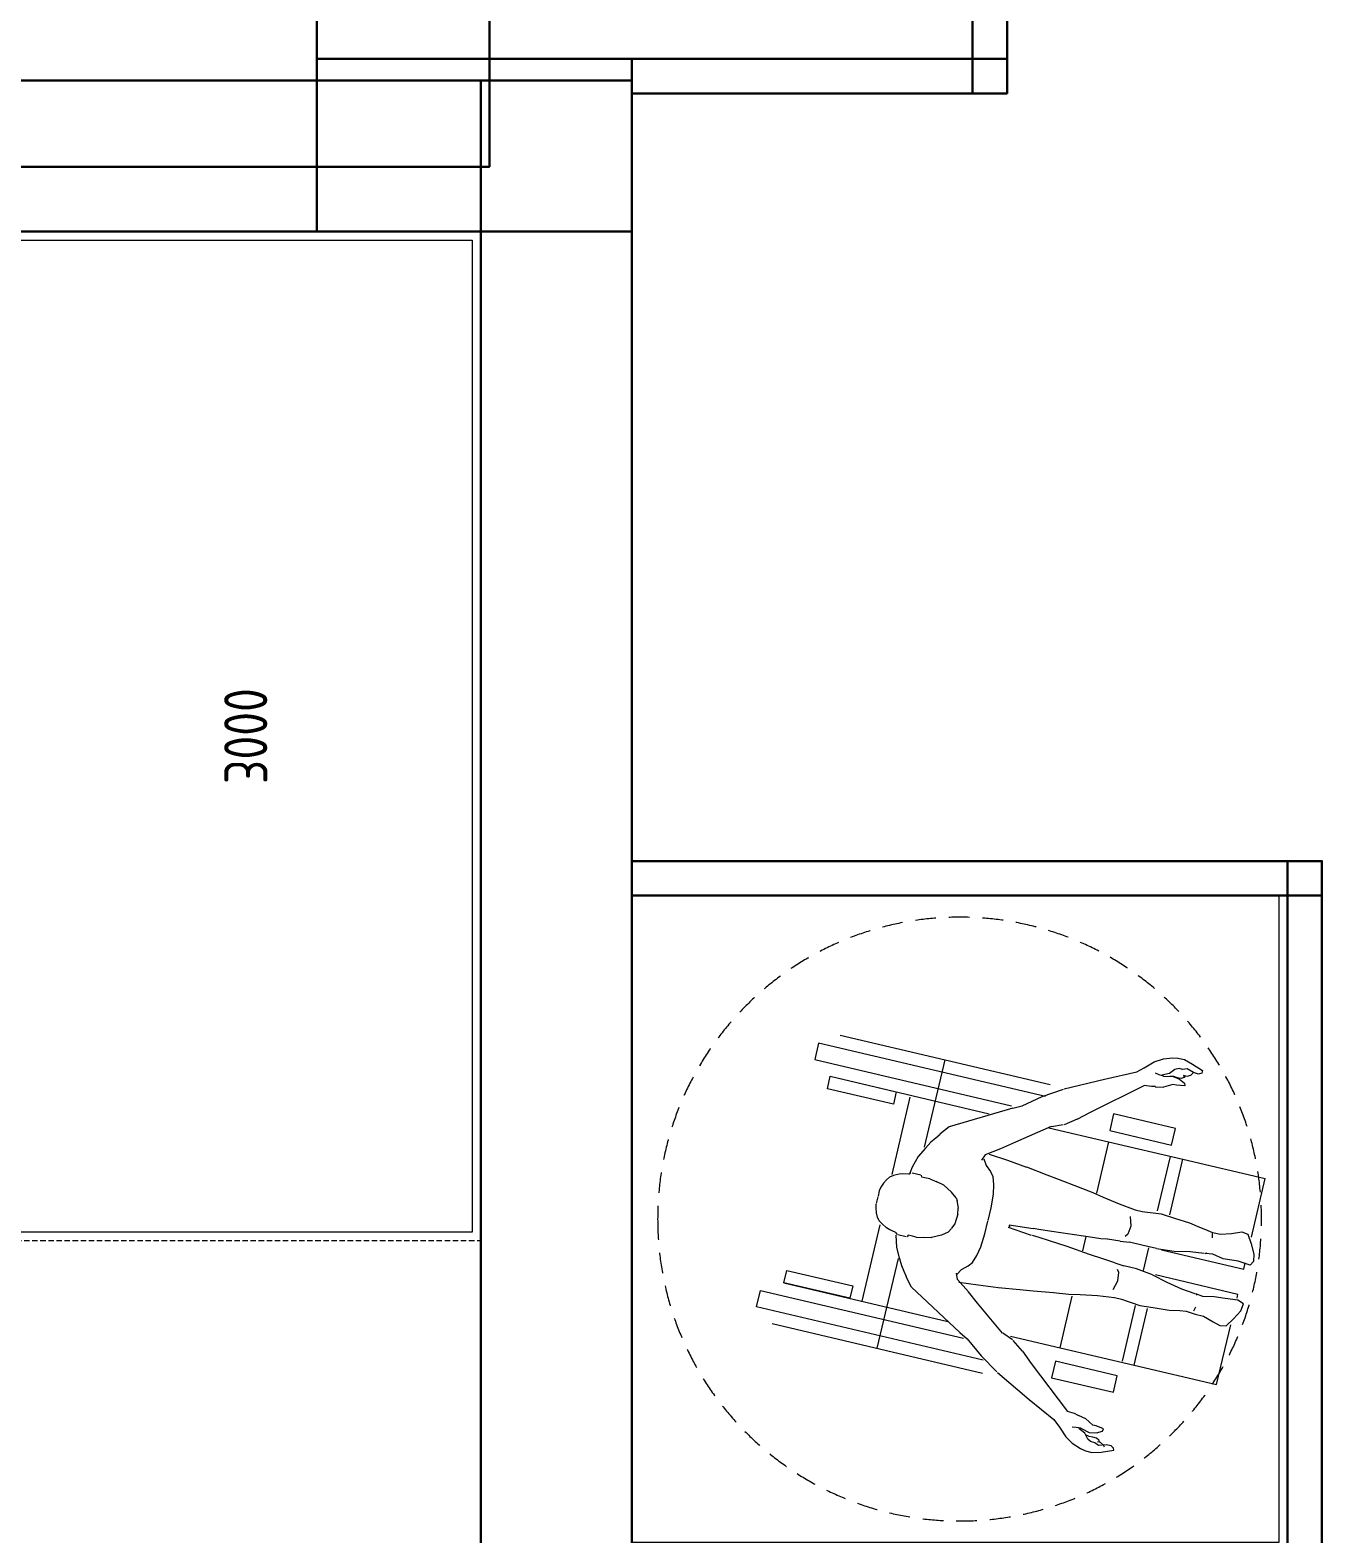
# Model space of a CAD drawing. Header units: millimetres. Extents: x 0 to 145404, y 0 to 194550.
# Drawn here: x 127211 to 130205, y 76076 to 79563 of the extents above; entities that cross this region are included whole.
import ezdxf

# ---------------------------------------------------------------- set-up
doc = ezdxf.new("R2010")
doc.units = ezdxf.units.MM
doc.linetypes.add('HIDDEN2', pattern=[0.1875, 0.125, -0.0625])
doc.linetypes.add('Штрих 2_4 х 1_5 мм', pattern=[3.9, 2.4, -1.5])
for name, color, linetype, lineweight in [('АР - Лестница', 152, 'Continuous', 9), ('АР - Монолит', 56, 'Continuous', 30), ('АР - Наружная стена', 144, 'Continuous', 30), ('АР - Перегородки 80', 32, 'Continuous', 30), ('АР - утеплитель', 40, 'Continuous', 30)]:
    doc.layers.add(name, color=color, linetype=linetype, lineweight=lineweight)
doc.layers.add('АР - оборудование', color=7, linetype='Continuous', lineweight=9, true_color=0x787878)
doc.styles.add('ГОСТ 2.304', font='CS_Gost2304.shx')

# ---------------------------------------------------------------- blocks, each defined once
blk = doc.blocks.new('МГН')
at = {"color": 0, "linetype": 'ByBlock', "lineweight": -2}
for p, q in [((360.9, 46.3), (496.7, 78.2)), ((541.7, -112.8), (496.7, 78.2)), ((304.3, 50.9), (295.9, 43.8)), ((295.9, 43.8), (305, 15.7)), ((321.6, 52.4), (304.3, 50.9)), ((345.9, 45.5), (321.6, 52.4)), ((367.8, 38.1), (345.9, 45.5)), ((373.6, 24.3), (367.8, 38.1)), ((155.3, -12), (171.6, 4.5)), ((171.6, 4.5), (190.2, 21.5)), ((190.2, 21.5), (206.4, 27.8)), ((206.4, 27.8), (214.6, 14.6)), ((214.6, 14.6), (218.9, -14.6)), ((219.9, 13.1), (229.2, 15.3)), ((274.2, -175.8), (229.2, 15.3)), ((286.5, 28.8), (301.2, 32.2)), ((331.5, -162.3), (286.5, 28.8)), ((305, 15.7), (310.8, -19.4)), ((367.6, -25), (369.2, 0.6)), ((369.2, 0.6), (373.6, 24.3)), ((19, -34.2), (157.8, -1.5)), ((64, -225.3), (19, -34.2)), ((156.2, -26.9), (155.3, -12)), ((165, -42.5), (156.2, -26.9)), ((218.9, -14.6), (222.5, -40.2)), ((310.8, -19.4), (321.5, -43.4)), ((372.1, -44.1), (367.6, -25)), ((177.7, -64.7), (165, -42.5)), ((182.2, -83.8), (177.7, -64.7)), ((222.5, -40.2), (223.6, -66.4)), ((223.6, -66.4), (229.9, -82.6)), ((321.5, -43.4), (323.1, -60.7)), ((323.1, -60.7), (324.5, -55.9)), ((327.4, -95.2), (323.6, -63)), ((369.7, -44.7), (359.6, -44.6)), ((378.4, -60.3), (372.1, -44.1)), ((384.2, -74.1), (378.4, -60.3)), ((741.4, -68.3), (739, -76.1)), ((747.2, -66.8), (741.4, -68.3)), ((762.5, -89.8), (747.2, -66.8)), ((189.7, -104.7), (182.2, -83.8)), ((190.5, -86.9), (199.5, -82.2)), ((229.9, -82.6), (226.5, -79)), ((241.4, -115.5), (230.5, -85)), ((328.7, -132.8), (327.4, -95.2)), ((394.6, -96.8), (384.2, -74.1)), ((405.4, -132.1), (394.6, -96.8)), ((736.1, -94.9), (733.7, -103.3)), ((733.7, -103.3), (735.6, -110.9)), ((742.7, -87.5), (736.1, -94.9)), ((739, -76.1), (742.7, -87.5)), ((742.7, -87.5), (751.3, -102.4)), ((751.3, -102.4), (750.1, -113.1)), ((773, -108.8), (762.5, -89.8)), ((190.7, -119.6), (189.7, -104.7)), ((191.5, -144.6), (190.7, -119.6)), ((257, -149.6), (241.4, -115.5)), ((334.6, -173.9), (328.7, -132.8)), ((415.1, -162.6), (405.4, -132.1)), ((413, -143.1), (541.7, -112.8)), ((582.2, -284.8), (541.7, -112.8)), ((574.7, -138.7), (612.9, -129.7)), ((608.4, -282), (574.7, -138.7)), ((612.9, -129.7), (646.6, -273)), ((715.1, -135.7), (709, -157.1)), ((711.7, -109.1), (713.2, -127.3)), ((718, -108.9), (711.9, -108.2)), ((713.2, -127.3), (715.1, -135.7)), ((727.6, -120), (718, -108.9)), ((733.8, -135.1), (727.6, -120)), ((730.9, -109.6), (729, -116.1)), ((729, -116.1), (730.6, -124.7)), ((730.6, -124.7), (733.2, -133.5)), ((732.6, -107), (730.9, -109.6)), ((735.6, -110.9), (732.6, -107)), ((733.2, -133.5), (733.6, -142.7)), ((734.2, -157.2), (733.8, -135.1)), ((749.9, -131.3), (740.3, -143.8)), ((751.8, -120.9), (749.9, -131.3)), ((750.1, -113.1), (751.8, -120.9)), ((776.1, -123.8), (773, -108.8)), ((774.6, -157.3), (776.6, -136.9)), ((776.6, -136.9), (776.3, -123.7)), ((197.6, -181), (191.5, -144.6)), ((273.7, -183.2), (257, -149.6)), ((334.6, -173.9), (342.4, -207.4)), ((420.4, -206.7), (415.1, -162.6)), ((422.2, -171.2), (548.4, -141.5)), ((709.5, -176.4), (709, -157.1)), ((734.2, -157.2), (737.4, -167.2)), ((740.6, -143.7), (736.5, -160.9)), ((737.4, -167.2), (740.9, -176.3)), ((767.5, -178.8), (774.6, -157.3)), ((64, -225.3), (195.7, -194.3)), ((202.5, -212.6), (197.6, -181)), ((273.7, -183.2), (287.5, -220.3)), ((283.6, -203.8), (336.2, -191.5)), ((342.4, -207.4), (349.2, -236.1)), ((424.4, -223.4), (420.4, -206.7)), ((651.1, -326.9), (713, -202.2)), ((710.1, -175.6), (710.4, -185.4)), ((710.4, -185.4), (713, -202.2)), ((744.6, -219.6), (753.8, -202.1)), ((754, -202.2), (767.5, -178.8)), ((104.4, -397.3), (64, -225.3)), ((202.4, -223), (73.4, -253.3)), ((217.4, -254.5), (202.5, -212.6)), ((287.5, -220.3), (294.2, -249)), ((351.9, -258.1), (349.2, -236.1)), ((368.2, -240), (362.9, -246)), ((386.8, -233.4), (368.2, -240)), ((409.3, -234.5), (386.8, -233.4)), ((438.1, -260.5), (424.4, -223.4)), ((727.6, -294.2), (744.6, -219.6)), ((-137.5, -301.7), (-132.6, -272.7)), ((-132.6, -272.7), (-128.2, -273)), ((-128.2, -273), (-122.5, -278.9)), ((-122.5, -278.9), (-120.8, -290.7)), ((1.4, -273.6), (39.6, -264.6)), ((35.1, -416.9), (1.4, -273.6)), ((39.6, -264.6), (73.4, -407.9)), ((221.3, -271.2), (217.4, -254.5)), ((225.5, -310.6), (221.3, -271.2)), ((239.7, -274.4), (259.4, -263.4)), ((259.4, -263.4), (279, -260.9)), ((279, -260.9), (286.4, -264)), ((301.7, -269.9), (294.2, -249)), ((301.7, -269.9), (310.8, -298)), ((351.9, -258.1), (356.2, -287.4)), ((453.6, -297.5), (438.1, -260.5)), ((646.6, -273), (608.4, -282)), ((-138.4, -323.4), (-137.5, -301.7)), ((-125.7, -294.4), (-121, -296.6)), ((-120.8, -290.7), (-121.8, -307.9)), ((-121.8, -307.9), (-116, -316.9)), ((-121, -296.6), (-115.1, -303.1)), ((-115.1, -303.1), (-113.4, -310.7)), ((-113.4, -310.7), (-112.5, -306)), ((-112.5, -306), (-109.8, -307.5)), ((-109.8, -307.5), (-105.2, -312.5)), ((-105.2, -312.5), (-102.9, -320.9)), ((-92.8, -313.1), (-89.1, -298.9)), ((-91.6, -329.4), (-92.8, -313.1)), ((-89.1, -298.9), (-83.4, -296.3)), ((-83.4, -296.3), (-76.6, -313.2)), ((-76.6, -313.2), (-74.6, -321.6)), ((228.1, -350.6), (225.5, -310.6)), ((310.8, -298), (320.7, -329)), ((356.3, -288.1), (357.2, -302.7)), ((357.2, -302.7), (362.1, -332.1)), ((464.3, -321.1), (453.6, -297.5)), ((582.2, -284.8), (463.1, -312.9)), ((614.7, -423.1), (582.2, -284.8)), ((704.8, -387.6), (727.6, -294.2)), ((-134.5, -338.2), (-138.4, -323.4)), ((-129.1, -350.1), (-134.5, -338.2)), ((-116, -316.9), (-113.1, -326.3)), ((-113.1, -326.3), (-107.7, -333.2)), ((-107.7, -333.2), (-93.5, -340.1)), ((-102.9, -320.9), (-101.2, -329.9)), ((-101.2, -329.9), (-97.5, -338.3)), ((-93.8, -340.1), (-82.5, -353.7)), ((-82.1, -349.3), (-91.6, -329.4)), ((-74.6, -321.6), (-59.6, -338)), ((-51.4, -355.6), (-59.6, -338)), ((320.7, -329), (339.1, -381.1)), ((329.3, -344.4), (362.7, -336.5)), ((362.1, -332.1), (368, -374.3)), ((477.5, -355.1), (464.3, -321.1)), ((634.4, -357.4), (651.1, -326.9)), ((-116.7, -369.1), (-129.1, -350.1)), ((-102.3, -383.5), (-116.7, -369.1)), ((-82.1, -349.3), (-80.5, -359.7)), ((-80.5, -359.7), (-79.6, -369.4)), ((-52.3, -355), (-48.2, -363.9)), ((-48.2, -363.9), (-43.1, -380.2)), ((68, -464.2), (-43.1, -380.2)), ((104.4, -397.3), (224.2, -369.1)), ((229, -376.5), (228.1, -350.6)), ((232.4, -412.8), (229, -376.5)), ((339.1, -381.1), (352.6, -421.5)), ((368, -374.3), (373.9, -416.5)), ((494.7, -398.9), (477.5, -355.1)), ((634.4, -357.4), (621.8, -387.9)), ((-79.7, -398.5), (-101.6, -384.2)), ((-62, -411.8), (-79.6, -398.3)), ((-15.1, -469), (-62, -411.8)), ((73.4, -407.9), (35.1, -416.9)), ((131.4, -511.9), (104.4, -397.3)), ((236.5, -459.7), (232.4, -412.8)), ((373.9, -416.5), (377.8, -441.7)), ((505.4, -428.2), (494.7, -398.9)), ((617.6, -417.7), (581.4, -500.4)), ((621.4, -389.8), (617.2, -416.8)), ((687.2, -438.6), (704.2, -389.5)), ((352.6, -421.5), (360.4, -445.8)), ((360.4, -445.8), (365, -461.2)), ((377.8, -441.7), (380.9, -459.5)), ((523.9, -474.8), (505.4, -428.2)), ((665.9, -485.3), (687.2, -438.6)), ((687.2, -431.3), (811, -957)), ((829.5, -907.3), (714.8, -420)), ((47, -542.5), (-15.1, -469)), ((96.5, -484), (68, -464.2)), ((96.5, -484), (121.4, -505.7)), ((240, -490.7), (236.5, -459.7)), ((365.2, -463.2), (383.1, -516.7)), ((380, -459.7), (389.1, -515.3)), ((539.4, -519.2), (523, -475.1)), ((660.3, -507), (665.9, -485.3)), ((122.6, -507.2), (138.4, -529.5)), ((244.3, -540.6), (240, -490.7)), ((383.1, -516.7), (386.5, -513.8)), ((389.1, -515.3), (384.8, -514.2)), ((553.5, -561.6), (539.4, -519.2)), ((581.4, -500.4), (565.9, -535.2)), ((660.3, -507), (616.8, -654.3)), ((772.8, -966), (665.3, -509.6)), ((85.5, -580.2), (48.4, -543.8)), ((138.5, -530.5), (207.8, -588.4)), ((250.3, -587.2), (244.3, -540.6)), ((428.8, -557.7), (399.5, -564.6)), ((460.5, -552.4), (428.8, -557.7)), ((482.2, -551.5), (460.5, -552.4)), ((501.6, -553.4), (482.2, -551.5)), ((512.9, -558.6), (501.6, -553.4)), ((565.9, -535.2), (551.6, -570.6)), ((160.7, -1064.7), (46, -577.4)), ((75.7, -575.2), (199.5, -1101)), ((125.4, -612.5), (85.5, -580.2)), ((207.8, -588.4), (234, -609.7)), ((256.7, -631.5), (250.3, -587.2)), ((302, -600.4), (318.5, -590.1)), ((318.5, -590.1), (338.4, -581.1)), ((338.4, -581.1), (369.1, -571.7)), ((369.1, -571.7), (398.4, -564.8)), ((527.2, -568.8), (512.9, -558.6)), ((542.4, -573.8), (527.2, -568.8)), ((551.6, -570.6), (539.6, -579.4)), ((734, -929.8), (647.3, -561.7)), ((140.1, -629.5), (125.4, -612.5)), ((237.7, -1092), (126.9, -621.2)), ((234, -609.7), (262.6, -635)), ((274.6, -636.8), (285.9, -625.6)), ((285.9, -625.6), (294.3, -610.1)), ((294.3, -610.1), (302, -600.4)), ((140.1, -629.5), (244.7, -741.9)), ((255.1, -1037.4), (165.7, -657.4)), ((262.6, -635), (277.3, -637.5)), ((372.9, -656.3), (365.9, -672)), ((372.9, -656.3), (381.1, -648.6)), ((392.1, -641.3), (381.5, -649.1)), ((414.2, -634.4), (392.1, -641.3)), ((414.2, -634.4), (428.2, -633.6)), ((428, -632.8), (445.9, -635.7)), ((452, -637.7), (445.9, -635.7)), ((452, -637.7), (465.2, -648.6)), ((465.2, -648.6), (481.8, -666.9)), ((616.8, -654.3), (600.1, -676.2)), ((359.7, -694.5), (360.2, -713.7)), ((365.9, -672), (360, -695.5)), ((481.9, -666.8), (490, -684.1)), ((495.9, -699.3), (489.5, -683)), ((581.3, -696.5), (567.3, -709.3)), ((569.5, -711.4), (772.5, -663.6)), ((590.6, -685.5), (581.3, -696.5)), ((599.3, -675.5), (590.6, -685.5)), ((361, -731), (359.9, -711.5)), ((361, -731), (363.8, -742.7)), ((495.9, -699.3), (498.7, -710.9)), ((498.7, -710.9), (500.2, -717.6)), ((500.2, -717.6), (504.6, -718.3)), ((505, -719.9), (509.7, -739.9)), ((548.2, -725.8), (523.7, -740.3)), ((567.3, -709.3), (548.2, -725.8)), ((244.7, -741.9), (269.4, -754)), ((269.1, -753.2), (281.2, -758.3)), ((281.2, -758.3), (294.6, -763.9)), ((294.6, -763.9), (312.8, -769.2)), ((365.3, -749.3), (361.7, -751.9)), ((362.1, -753.6), (366.8, -773.5)), ((363.8, -742.7), (365.3, -749.3)), ((506.5, -786.7), (685.7, -744.5)), ((507.3, -747.5), (510.5, -743.2)), ((507.3, -747.5), (507.9, -761.4)), ((507.9, -761.4), (507.3, -770.3)), ((523.7, -740.3), (509.4, -745.4)), ((103.4, -821.1), (311.5, -772.1)), ((312.8, -769.2), (337.2, -775.4)), ((337.2, -775.4), (365.6, -777.5)), ((372.4, -779.2), (367.2, -775.2)), ((372.4, -779.2), (378, -791.9)), ((378, -791.9), (382.5, -799.6)), ((382.5, -799.6), (391.6, -809.8)), ((494.1, -799.7), (486.4, -806.8)), ((500.5, -792.9), (494.1, -799.7)), ((503.7, -783.4), (500.5, -792.9)), ((507.3, -770.3), (503.7, -783.4)), ((698, -776.9), (669.3, -783.6)), ((669.3, -783.6), (705.3, -936.5)), ((734, -929.8), (698, -776.9)), ((212.4, -855.9), (389.5, -814.2)), ((391.6, -809.8), (398.7, -816.9)), ((398.7, -816.9), (407.4, -820.1)), ((407.4, -820.1), (417.5, -823)), ((417.5, -823), (428.4, -823.9)), ((428.4, -823.9), (437.7, -823.5)), ((454.5, -819.5), (438.8, -823.2)), ((468.5, -816.2), (456.1, -819.2)), ((477, -812.5), (468.5, -816.2)), ((486.4, -806.8), (477, -812.5)), ((247.8, -877.8), (219.2, -884.6)), ((219.2, -884.6), (255.1, -1037.4)), ((283.8, -1030.7), (247.8, -877.8)), ((705.3, -936.5), (734, -929.8)), ((811, -957), (772.8, -966)), ((255.1, -1037.4), (283.8, -1030.7)), ((199.5, -1101), (237.7, -1092))]:
    blk.add_line(p, q, dxfattribs=at)
at = {"color": 0, "linetype": 'Штрих 2_4 х 1_5 мм', "lineweight": -2, "ltscale": 20}
blk.add_circle((402.9, -630.1), 700, dxfattribs=at)
blk = doc.blocks.new('Лестница 3000')
at = {"layer": 'АР - Лестница', "linetype": 'HIDDEN2', "ltscale": 100}
blk.add_lwpolyline([(0, 4940), (2340, 4940), (2340, 0), (0, 0)], close=True, dxfattribs=at)
at = {"layer": 'АР - Лестница', "ltscale": 100}
blk.add_lwpolyline([(20, 3820), (2320, 3820), (2320, 4920), (20, 4920)], close=True, dxfattribs=at)
at = {"layer": 'АР - Лестница', "ltscale": 100, "insert": (1170, 4395), "char_height": 100, "width": 674.876, "attachment_point": 5, "style": 'ГОСТ 2.304'}
blk.add_mtext('3000', dxfattribs=at)
blk = doc.blocks.new('Лестничная клетка Н1 9000 тип 12')
at = {"layer": 'АР - Монолит'}
blk.add_lwpolyline([(740, -9200), (740, -9000), (6030, -9000), (6030, -9200)], close=True, dxfattribs=at)
at = {"layer": 'АР - Наружная стена'}
blk.add_lwpolyline([(6030, -5710), (6030, -9200), (6380, -9200), (6380, -5710)], close=True, dxfattribs=at)
at = {"layer": 'АР - оборудование', "ltscale": 100}
blk.add_lwpolyline([(7880, -7310), (7880, -5810), (6380, -5810), (6380, -7310)], close=True, dxfattribs=at)
at = {"layer": 'АР - Перегородки 80'}
for points in [[(7900, -7390), (7900, -1680), (7980, -1680), (7980, -7390)], [(7980, -7390), (7980, -7310), (6380, -7310), (6380, -7390)]]:
    blk.add_lwpolyline(points, close=True, dxfattribs=at)
at = {"layer": 'АР - утеплитель'}
blk.add_lwpolyline([(940, -9000), (940, -8850), (6030, -8850), (6030, -9000)], close=True, dxfattribs=at)
at = {"layer": 'АР - Лестница', "rotation": 270}
blk.add_blockref('Лестница 3000', (1090, -6510), dxfattribs=at)
at = {"layer": 'АР - оборудование', "ltscale": 100, "rotation": 270}
blk.add_blockref('МГН', (7770.1, -6157.1), dxfattribs=at)
blk = doc.blocks.new('Квартира 1К 6300 тип 40')
at = {"layer": 'АР - Монолит'}
blk.add_lwpolyline([(740, -6500), (740, -6300), (5650, -6300), (5650, -6500)], close=True, dxfattribs=at)
at = {"layer": 'АР - Наружная стена'}
for points in [[(6050, -3210), (6050, -6500), (5650, -6500), (5650, -3210)], [(6380, -6250), (5650, -6250), (5650, -6650), (6380, -6650)]]:
    blk.add_lwpolyline(points, close=True, dxfattribs=at)
at = {"layer": 'АР - Перегородки 80'}
for points in [[(7250, -3530), (7250, -6330), (7170, -6330), (7170, -3530)], [(6380, -6250), (7250, -6250), (7250, -6330), (6380, -6330)]]:
    blk.add_lwpolyline(points, close=True, dxfattribs=at)
blk = doc.blocks.new('V_Section_3')
blk.add_blockref('Квартира 1К 6300 тип 40', (8950, -12600))
at = {"xscale": -1, "rotation": 180}
blk.add_blockref('Лестничная клетка Н1 9000 тип 12', (8950, -28100), dxfattribs=at)

msp = doc.modelspace()

# ---------------------------------------------------------------- block references
msp.add_blockref('V_Section_3', (113275.5, 98346.1, 0))

doc.saveas('drawing.dxf')
